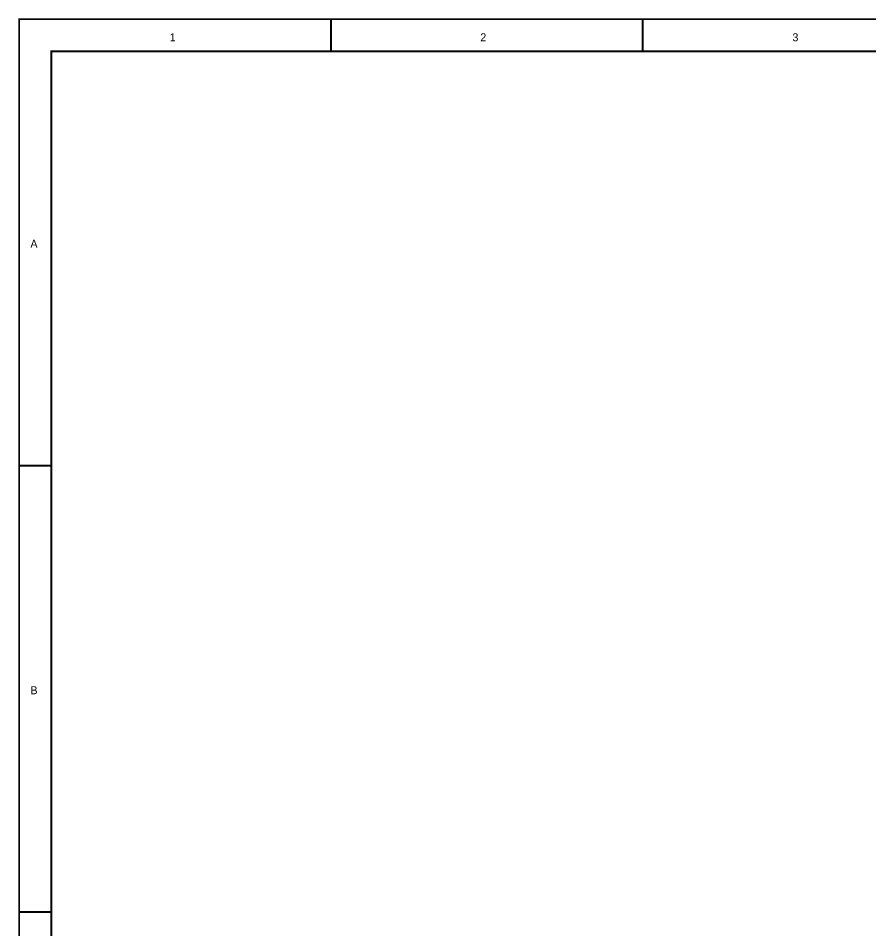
# Model space of a CAD drawing. Header units: millimetres. Extents: x 0 to 15.5, y 0 to 11.1.
# Drawn here: x -0.01 to 5.29, y 5.43 to 11.1 of the extents above; entities that cross this region are included whole.
import ezdxf

# ---------------------------------------------------------------- set-up
doc = ezdxf.new("R2010")
doc.units = ezdxf.units.MM
doc.header["$MEASUREMENT"] = 0
doc.layers.add('Sheet', color=255, linetype='Continuous')

msp = doc.modelspace()

# ---------------------------------------------------------------- linework, layer by layer
at = {"layer": 'Sheet'}
for points, const_width in [([(0, 11.0981), (15.5, 11.0981), (15.5, 0.0012), (0, 0.0012), (0, 11.0981)], 0.0118), ([(0, 11.0981), (0, 0.0012), (15.5, 0.0012), (15.5, 11.0981), (0, 11.0981), (0, 11.0981)], 0.0039), ([(0.2002, 10.8986), (15.3004, 10.8986), (15.3004, 0.2008), (0.2002, 0.2008), (0.2002, 10.8986)], 0.0118), ([(0.2002, 10.8986), (0.2002, 0.2008), (15.3004, 0.2008), (15.3004, 10.8986), (0.2002, 10.8986), (0.2002, 10.8986)], 0.0039)]:
    msp.add_lwpolyline(points, close=True, dxfattribs=dict(at, const_width=const_width))
at = {"layer": 'Sheet', "const_width": 0.0118}
for points in [[(0, 11.0981), (0.2002, 11.0981)], [(1.9375, 11.0981), (1.9375, 10.8986)], [(3.875, 11.0981), (3.875, 10.8986)], [(0, 8.3238), (0.2002, 8.3238)], [(0, 5.55), (0.2002, 5.55)]]:
    msp.add_lwpolyline(points, dxfattribs=at)

# ---------------------------------------------------------------- texts
at = {"layer": 'Sheet'}
for s, p in [('1', (0.9352, 10.9608)), ('2', (2.8652, 10.9608)), ('3', (4.8052, 10.9608)), ('A', (0.0696, 9.6777)), ('B', (0.0696, 6.9027))]:
    msp.add_text(s, height=0.0497, dxfattribs=at).set_placement(p)

doc.saveas('drawing.dxf')
